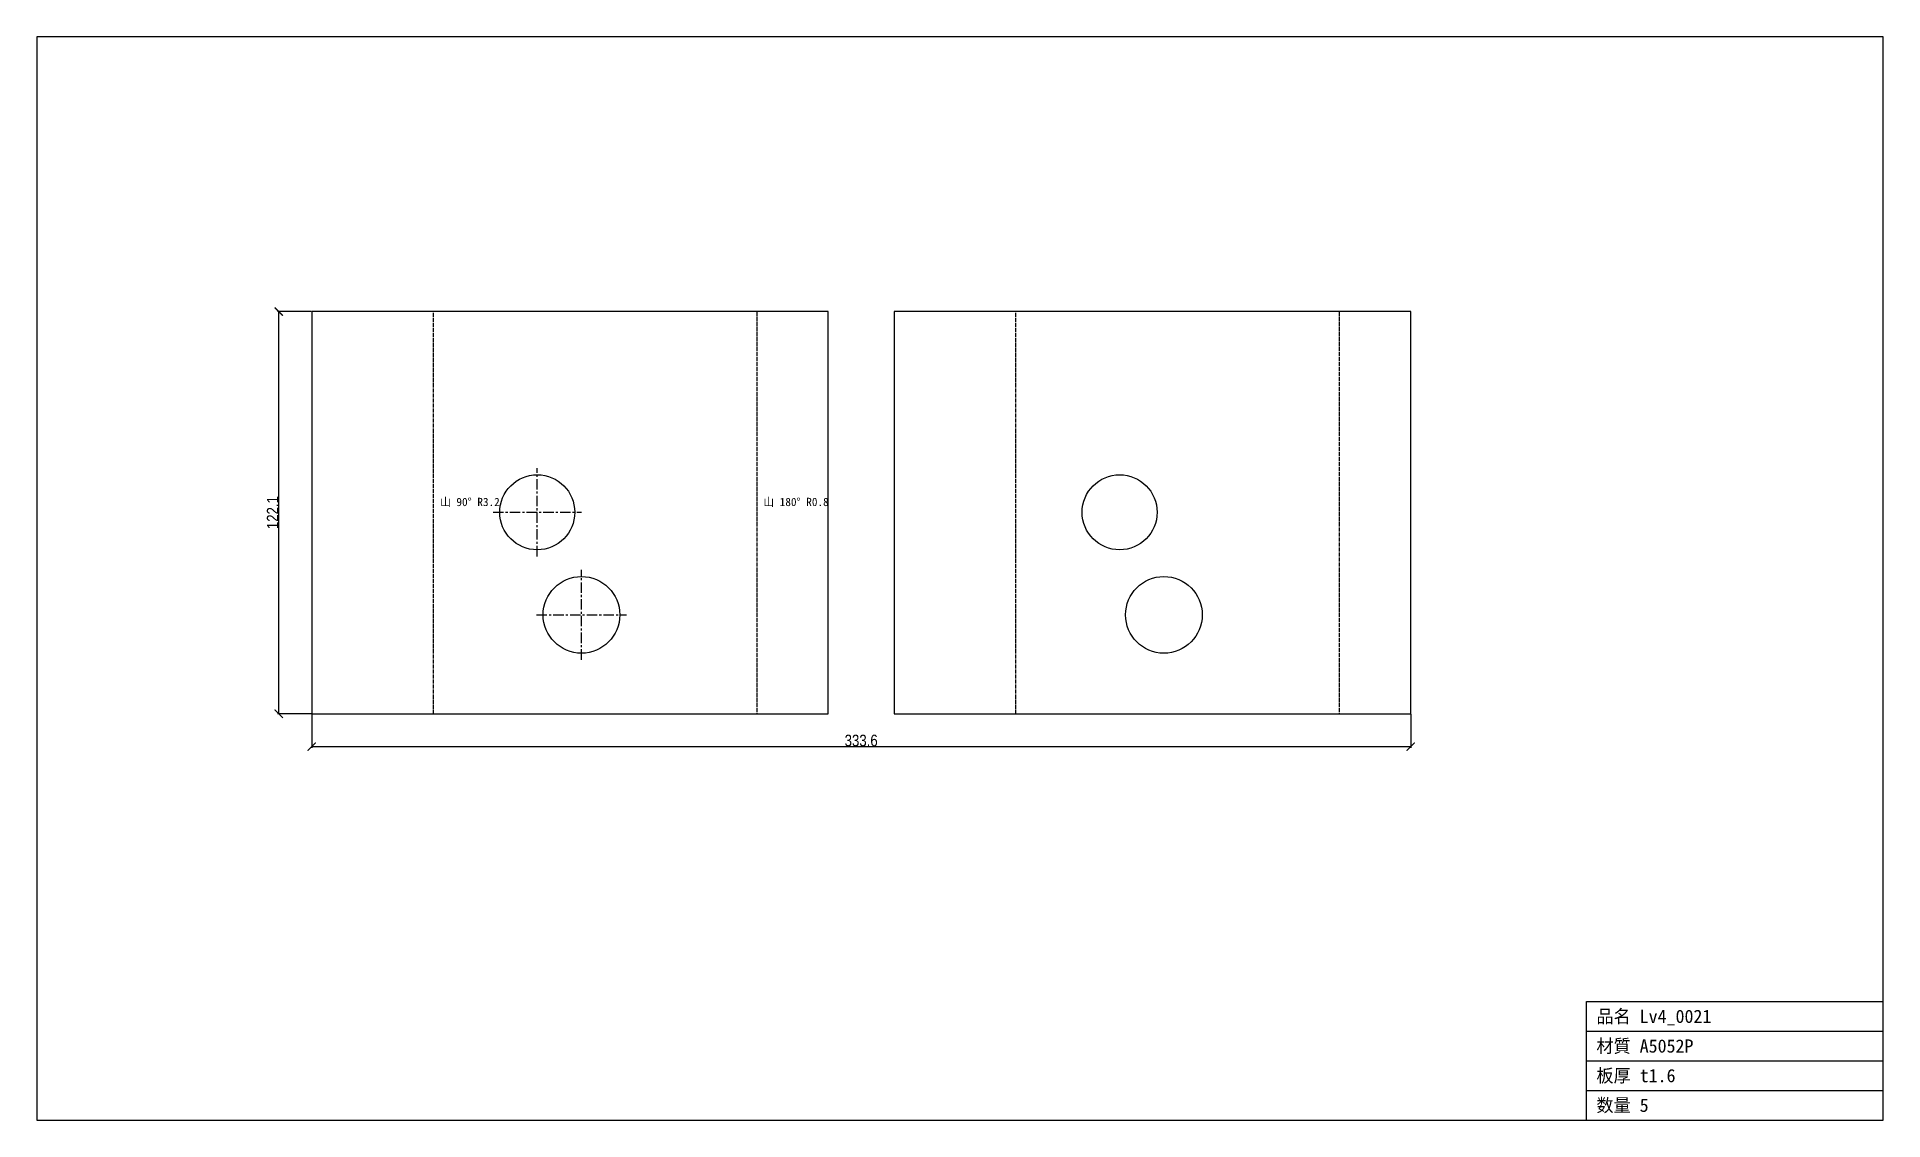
# Model space of a CAD drawing. Header units: millimetres. Extents: x -124 to 437, y -123 to 206.
import ezdxf

# ---------------------------------------------------------------- set-up
doc = ezdxf.new("R2010")
doc.units = ezdxf.units.MM
doc.linetypes.add('CENTER', pattern=[5.08, 3.175, -0.635, 0.635, -0.635])
doc.linetypes.add('DASHED', pattern=[1.524, 1.27, -0.254])
for name, color, linetype in [('中心線', 7, 'Continuous'), ('図枠', 7, 'Continuous'), ('外形', 7, 'Continuous'), ('寸法', 7, 'Continuous'), ('文字', 7, 'Continuous'), ('曲げ線', 7, 'Continuous')]:
    doc.layers.add(name, color=color, linetype=linetype)
doc.styles.add('OpenSansCondensed-Light', font='OpenSansCondensed-Light.ttf')
doc.dimstyles.new('EZDXF', dxfattribs={"dimtxt": 0.25, "dimasz": 0.175, "dimexe": 0.375, "dimexo": 0.125, "dimgap": 0.1, "dimtad": 1, "dimlfac": 100, "dimzin": 12, "dimdsep": 46, "dimtxsty": 'OpenSansCondensed-Light', "dimblk": 'ARCHTICK', "dimcen": 2.5, "dimazin": 3, "dimtfac": 0.5, "dimtmove": 2, "dimatfit": 3})

# ---------------------------------------------------------------- blocks, each defined once
blk = doc.blocks.new('_ARCHTICK')
at = {"color": 0, "linetype": 'BYBLOCK', "const_width": 0.15}
blk.add_lwpolyline([(-0.5, -0.5), (0.5, 0.5)], dxfattribs=at)

msp = doc.modelspace()

# ---------------------------------------------------------------- linework, layer by layer
at = {"layer": '中心線', "color": 1, "linetype": 'CENTER'}
for p, q in [((28.34, 47.78), (28.34, 74.57)), ((14.95, 61.17), (41.74, 61.17)), ((41.77, 16.38), (41.77, 43.66)), ((28.13, 30.02), (55.41, 30.02))]:
    msp.add_line(p, q, dxfattribs=at)
at = {"layer": '図枠'}
for p, q in [((436.85, 205.52), (-123.52, 205.52)), ((-123.52, 205.52), (-123.52, -123.39)), ((436.85, -123.39), (436.85, 205.52)), ((346.85, -123.39), (346.85, -87.39)), ((346.85, -87.39), (436.85, -87.39)), ((346.85, -96.39), (436.85, -96.39)), ((346.85, -105.39), (436.85, -105.39)), ((346.85, -114.39), (436.85, -114.39)), ((-123.52, -123.39), (436.85, -123.39))]:
    msp.add_line(p, q, dxfattribs=at)
at = {"layer": '外形'}
for p, q in [((-40.12, 122.13), (-40.12, 0)), ((116.67, 122.13), (-40.12, 122.13)), ((116.67, 0), (116.67, 122.13)), ((136.67, 122.13), (136.67, 0)), ((293.46, 122.13), (136.67, 122.13)), ((293.46, 0), (293.46, 122.13)), ((-40.12, 0), (116.67, 0)), ((136.67, 0), (293.46, 0))]:
    msp.add_line(p, q, dxfattribs=at)
for centre, radius in [((28.34, 61.17), 11.39), ((205.13, 61.17), 11.39), ((41.77, 30.02), 11.64), ((218.56, 30.02), 11.64)]:
    msp.add_circle(centre, radius, dxfattribs=at)
at = {"layer": '曲げ線', "color": 1, "linetype": 'DASHED'}
for p, q in [((-3.14, 0), (-3.14, 122.13)), ((94.99, 122.13), (94.99, 0)), ((173.65, 0), (173.65, 122.13)), ((271.78, 122.13), (271.78, 0))]:
    msp.add_line(p, q, dxfattribs=at)

# ---------------------------------------------------------------- texts
at = {"layer": '文字'}
for s, height, p in [('山 90° R3.2', 2.5, (-1.14, 63.06)), ('山 180° R0.8', 2.5, (96.99, 63.06)), ('品名 Lv4_0021', 4, (349.85, -93.89)), ('材質 A5052P', 4, (349.85, -102.89)), ('板厚 t1.6', 4, (349.85, -111.89)), ('数量 5', 4, (349.85, -120.89))]:
    msp.add_text(s, height=height, dxfattribs=at).set_placement(p)

# ---------------------------------------------------------------- dimensions: what is measured, and where the dimension line sits
at = {"layer": '寸法'}
msp.add_linear_dim(base=(-50.12, 0), p1=(-40.12, 0), p2=(-40.12, 122.13), angle=90, dimstyle='EZDXF', override={"dimtxt": 3.5, "dimasz": 2.5, "dimdec": 1, "dimlfac": 1}, dxfattribs=at).render()
msp.add_linear_dim(base=(-40.12, -10), p1=(-40.12, 0), p2=(293.46, 0), dimstyle='EZDXF', override={"dimtxt": 3.5, "dimasz": 2.5, "dimdec": 1, "dimlfac": 1}, dxfattribs=at).render()

doc.saveas('drawing.dxf')
